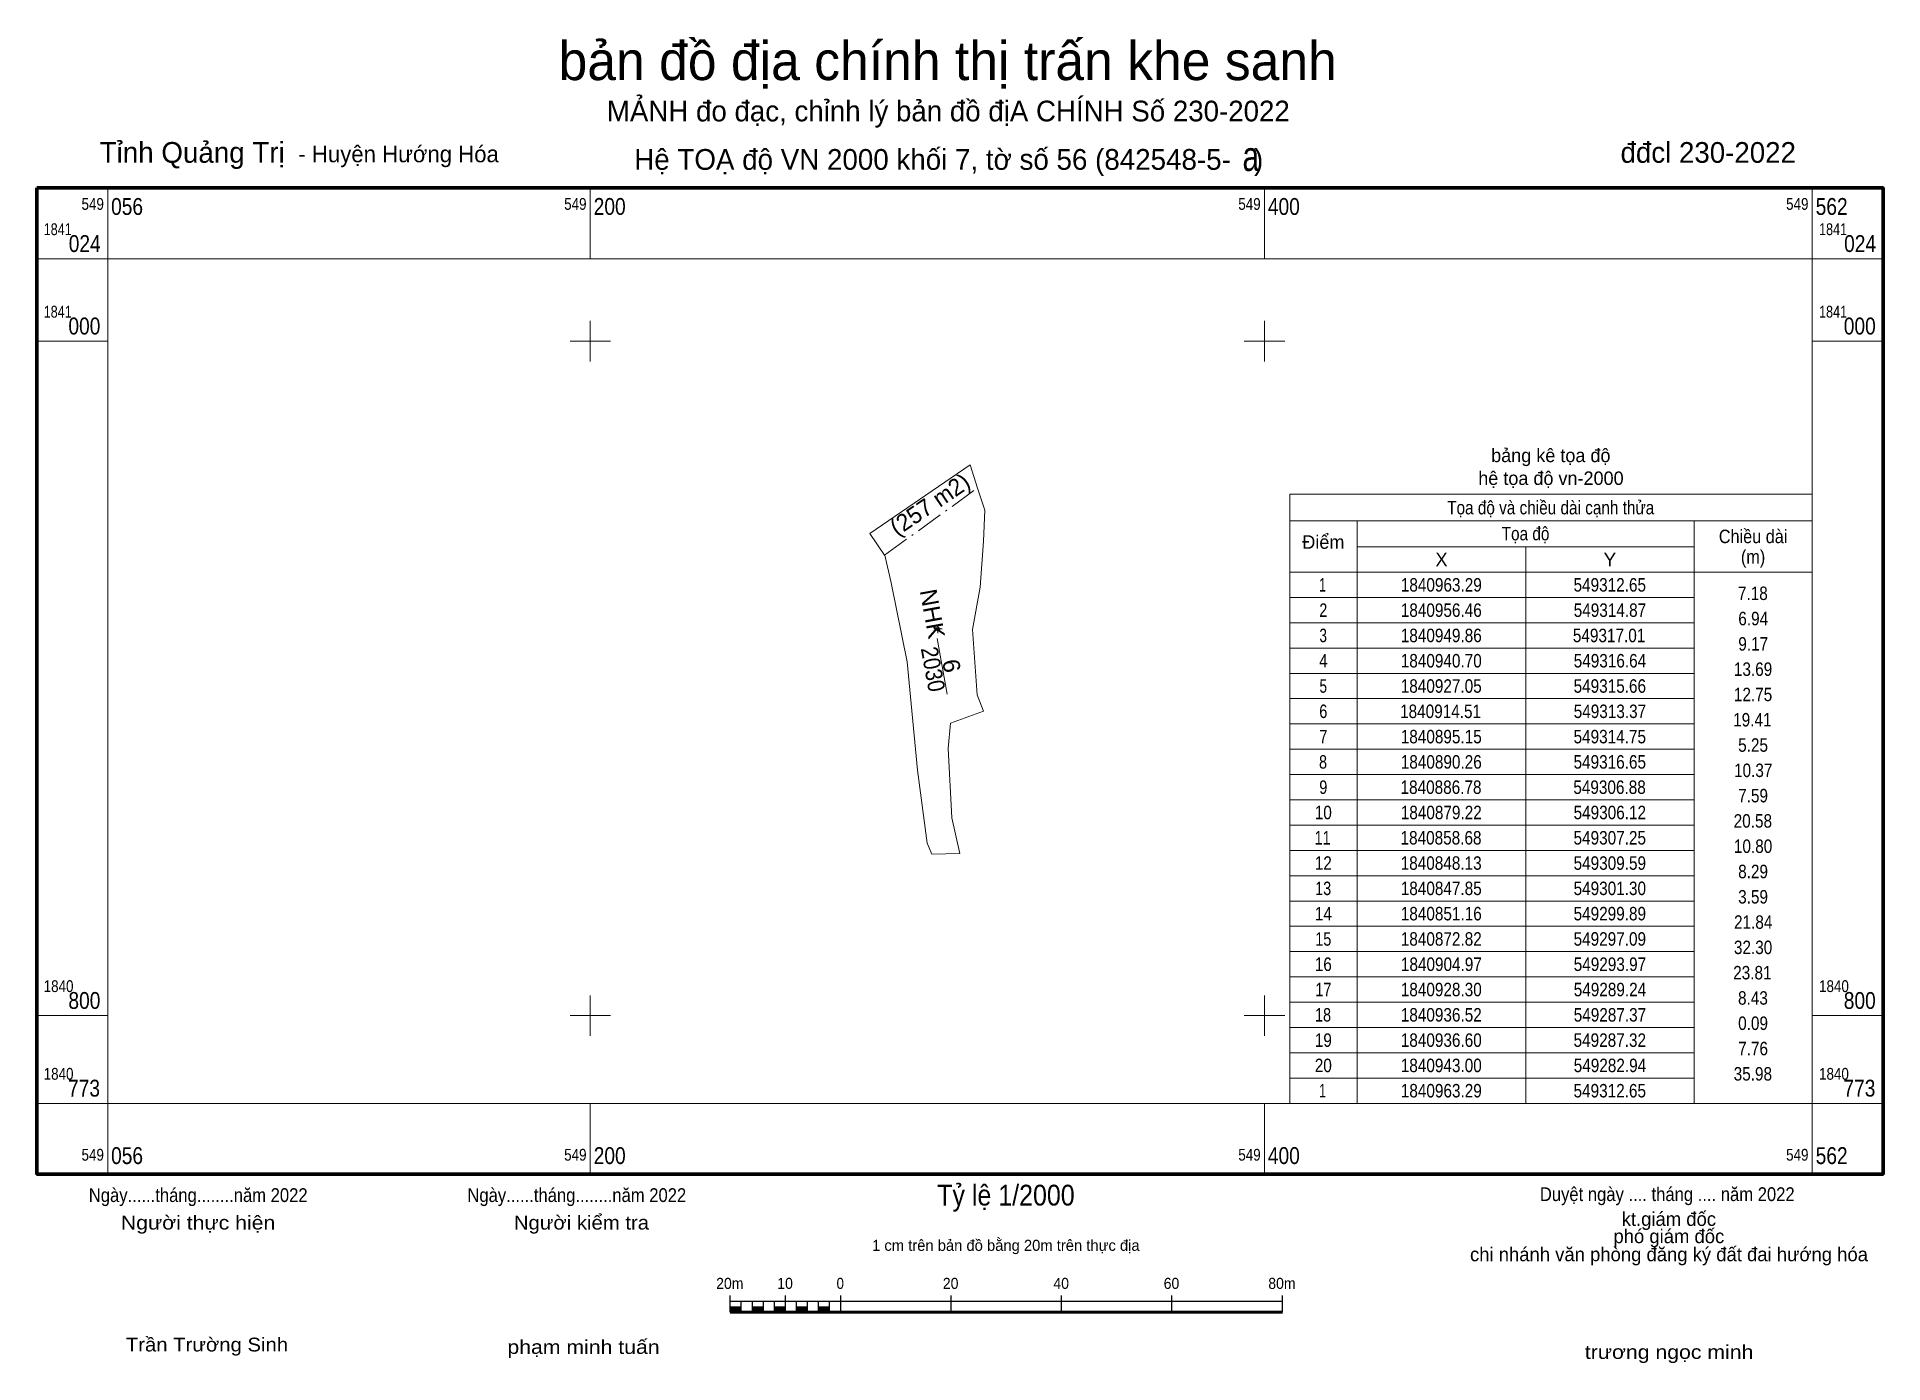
# Model space of a CAD drawing. Header units: metres. Extents: x 549036 to 549584, y 1840697 to 1841090.
import ezdxf
from ezdxf.enums import TextEntityAlignment as Align

# ---------------------------------------------------------------- set-up
doc = ezdxf.new("R2010")
doc.units = ezdxf.units.M
doc.header["$LTSCALE"] = 1.6
doc.linetypes.add('DOT_DASHED', pattern=[7.7, 5, -1.2, 0.3, -1.2])
for name, color, linetype, lineweight in [('10', 7, 'Continuous', 13), ('11', 7, 'Continuous', 13), ('13', 7, 'Continuous', 13), ('2', 7, 'Continuous', 25), ('30', 7, 'DOT_DASHED', 13), ('60', 7, 'Continuous', 13), ('63', 7, 'Continuous', 13)]:
    doc.layers.add(name, color=color, linetype=linetype, lineweight=lineweight)
doc.layers.add('4', color=7, linetype='Continuous')
doc.layers.add('5', color=7, linetype='Continuous')

msp = doc.modelspace()

# ---------------------------------------------------------------- hatches: boundary and pattern name
at = {"layer": '11'}
msp.add_hatch(color=256, dxfattribs=at).paths.add_polyline_path([(549303.289, 1840914.677, 1), (549302.989, 1840914.677, 1)])
at = {"layer": '2'}
for points in [[(549241.52, 1840712.07), (549244.79, 1840712.07), (549244.79, 1840713.7), (549241.52, 1840713.7)], [(549248.07, 1840712.07), (549251.34, 1840712.07), (549251.34, 1840713.7), (549248.07, 1840713.7)], [(549254.62, 1840712.07), (549257.9, 1840712.07), (549257.9, 1840713.7), (549254.62, 1840713.7)], [(549261.17, 1840712.07), (549264.45, 1840712.07), (549264.45, 1840713.7), (549261.17, 1840713.7)], [(549267.72, 1840712.07), (549271, 1840712.07), (549271, 1840713.7), (549267.72, 1840713.7)]]:
    msp.add_hatch(color=256, dxfattribs=at).paths.add_polyline_path(points)

# ---------------------------------------------------------------- linework, layer by layer
at = {"layer": '10'}
for points in [[(549287.32, 1840936.6), (549282.94, 1840943), (549312.65, 1840963.29), (549314.87, 1840956.46)], [(549314.87, 1840956.46), (549317.01, 1840949.86), (549316.64, 1840940.7), (549315.66, 1840927.05), (549313.37, 1840914.51), (549314.75, 1840895.15), (549316.65, 1840890.26), (549306.88, 1840886.78), (549306.12, 1840879.22), (549307.25, 1840858.68), (549309.59, 1840848.13), (549301.3, 1840847.85), (549299.89, 1840851.16), (549297.09, 1840872.82), (549293.97, 1840904.97), (549289.24, 1840928.3), (549287.37, 1840936.52), (549287.32, 1840936.6)]]:
    msp.add_lwpolyline(points, dxfattribs=at)
at = {"layer": '11'}
for p, q in [((549302.51, 1840914.68), (549301.89, 1840914.68)), ((549303.14, 1840915.93), (549303.14, 1840915.3)), ((549303.14, 1840914.05), (549303.14, 1840913.43)), ((549304.39, 1840914.68), (549303.76, 1840914.68))]:
    msp.add_line(p, q, dxfattribs=at)
msp.add_lwpolyline([(549303.14, 1840915.3), (549302.51, 1840914.68), (549303.14, 1840914.05), (549303.76, 1840914.68)], close=True, dxfattribs=at)
msp.add_circle((549303.139, 1840914.677), 0.15, dxfattribs=at)
at = {"layer": '13'}
msp.add_line((549302.85, 1840911.86), (549305.86, 1840895.35), dxfattribs=at)
at = {"layer": '2'}
for p, q in [((549241.52, 1840712.07), (549241.52, 1840716.98)), ((549257.9, 1840712.07), (549257.9, 1840716.98)), ((549274.27, 1840712.07), (549274.27, 1840716.98)), ((549307.03, 1840712.07), (549307.03, 1840716.98)), ((549339.79, 1840712.07), (549339.79, 1840716.98)), ((549372.55, 1840712.07), (549372.55, 1840716.98)), ((549405.31, 1840712.07), (549405.31, 1840716.98)), ((549241.52, 1840715.34), (549405.31, 1840715.34)), ((549244.79, 1840712.07), (549244.79, 1840715.34)), ((549248.07, 1840712.07), (549248.07, 1840715.34)), ((549251.34, 1840712.07), (549251.34, 1840715.34)), ((549254.62, 1840712.07), (549254.62, 1840715.34)), ((549261.17, 1840712.07), (549261.17, 1840715.34)), ((549264.45, 1840712.07), (549264.45, 1840715.34)), ((549267.72, 1840712.07), (549267.72, 1840715.34)), ((549271, 1840712.07), (549271, 1840715.34))]:
    msp.add_line(p, q, dxfattribs=at)
at = {"layer": '2', "lineweight": 53}
msp.add_line((549241.52, 1840712.07), (549405.31, 1840712.07), dxfattribs=at)
at = {"layer": '2', "lineweight": 13}
for points in [[(549241.52, 1840712.07), (549244.79, 1840712.07), (549244.79, 1840713.7), (549241.52, 1840713.7)], [(549248.07, 1840712.07), (549251.34, 1840712.07), (549251.34, 1840713.7), (549248.07, 1840713.7)], [(549254.62, 1840712.07), (549257.9, 1840712.07), (549257.9, 1840713.7), (549254.62, 1840713.7)], [(549261.17, 1840712.07), (549264.45, 1840712.07), (549264.45, 1840713.7), (549261.17, 1840713.7)], [(549267.72, 1840712.07), (549271, 1840712.07), (549271, 1840713.7), (549267.72, 1840713.7)]]:
    msp.add_lwpolyline(points, close=True, dxfattribs=at)
at = {"layer": '30'}
msp.add_line((549287.32, 1840936.6), (549314.87, 1840956.46), dxfattribs=at)
at = {"layer": '60'}
for p, q in [((549407.52, 1840954.6), (549562.52, 1840954.6)), ((549407.52, 1840954.6), (549407.52, 1840774)), ((549562.52, 1840954.6), (549562.52, 1840774)), ((549407.52, 1840946.7), (549562.52, 1840946.7)), ((549427.52, 1840946.7), (549427.52, 1840774)), ((549527.52, 1840946.7), (549527.52, 1840774)), ((549427.52, 1840939), (549527.52, 1840939)), ((549477.52, 1840939), (549477.52, 1840774)), ((549407.52, 1840931.5), (549562.52, 1840931.5)), ((549407.52, 1840924), (549527.52, 1840924)), ((549407.52, 1840916.5), (549527.52, 1840916.5)), ((549407.52, 1840909), (549527.52, 1840909)), ((549407.52, 1840901.5), (549527.52, 1840901.5)), ((549407.52, 1840894), (549527.52, 1840894)), ((549407.52, 1840886.5), (549527.52, 1840886.5)), ((549407.52, 1840879), (549527.52, 1840879)), ((549407.52, 1840871.5), (549527.52, 1840871.5)), ((549407.52, 1840864), (549527.52, 1840864)), ((549407.52, 1840856.5), (549527.52, 1840856.5)), ((549407.52, 1840849), (549527.52, 1840849)), ((549407.52, 1840841.5), (549527.52, 1840841.5)), ((549407.52, 1840834), (549527.52, 1840834)), ((549407.52, 1840826.5), (549527.52, 1840826.5)), ((549407.52, 1840819), (549527.52, 1840819)), ((549407.52, 1840811.5), (549527.52, 1840811.5)), ((549407.52, 1840804), (549527.52, 1840804)), ((549407.52, 1840796.5), (549527.52, 1840796.5)), ((549407.52, 1840789), (549527.52, 1840789)), ((549407.52, 1840781.5), (549527.52, 1840781.5)), ((549407.52, 1840774), (549562.52, 1840774))]:
    msp.add_line(p, q, dxfattribs=at)
at = {"layer": '63'}
for p, q in [((549056.82, 1841024.45), (549056.82, 1841045.45)), ((549200, 1841024.45), (549200, 1841045.45)), ((549400, 1841024.45), (549400, 1841045.45)), ((549562.52, 1841024.45), (549562.52, 1841045.45)), ((549056.82, 1841024.45), (549035.82, 1841024.45)), ((549562.52, 1841024.45), (549583.52, 1841024.45)), ((549200, 1840994), (549200, 1841006)), ((549400, 1840994), (549400, 1841006)), ((549056.82, 1841000), (549035.82, 1841000)), ((549194, 1841000), (549206, 1841000)), ((549394, 1841000), (549406, 1841000)), ((549562.52, 1841000), (549583.52, 1841000)), ((549200, 1840794), (549200, 1840806)), ((549400, 1840794), (549400, 1840806)), ((549056.82, 1840800), (549035.82, 1840800)), ((549194, 1840800), (549206, 1840800)), ((549394, 1840800), (549406, 1840800)), ((549562.52, 1840800), (549583.52, 1840800)), ((549056.82, 1840774), (549035.82, 1840774)), ((549056.82, 1840774), (549056.82, 1840753)), ((549200, 1840774), (549200, 1840753)), ((549400, 1840774), (549400, 1840753)), ((549562.52, 1840774), (549562.52, 1840753)), ((549562.52, 1840774), (549583.52, 1840774))]:
    msp.add_line(p, q, dxfattribs=at)
at = {"layer": '63', "lineweight": 70}
msp.add_lwpolyline([(549035.82, 1841045.45), (549583.52, 1841045.45), (549583.52, 1840753), (549035.82, 1840753)], close=True, dxfattribs=at)
at = {"layer": '63'}
msp.add_lwpolyline([(549056.82, 1841024.45), (549562.52, 1841024.45), (549562.52, 1840774), (549056.82, 1840774)], close=True, dxfattribs=at)

# ---------------------------------------------------------------- texts
at = {"layer": '13', "width": 1.05}
msp.add_text('6', height=5, rotation=280.352, dxfattribs=at).set_placement((549304.708, 1840903.289), align=Align.CENTER)
at = {"layer": '2'}
for s, height, p in [('bản đồ địa chính thị trấn khe sanh', 11.46, (549306.02, 1841077.42)), ('MẢNH đo đạc, chỉnh lý bản đồ địA CHÍNH Số 230-2022', 6.139, (549306.205, 1841065.18)), ('Hệ TOẠ độ VN 2000 khối 7, tờ số 56 (842548-5-   )', 6.156, (549306.325, 1841050.82)), ('kt.giám đốc', 4.094, (549519.965, 1840737.66)), ('1 cm trên bản đồ bằng 20m trên thực địa', 3.275, (549323.28, 1840730.26)), ('phó giám đốc', 4.094, (549519.965, 1840732.54)), ('chi nhánh văn phòng đăng ký đất đai hướng hóa', 4.094, (549520.005, 1840727.18))]:
    msp.add_text(s, height=height, dxfattribs=at).set_placement(p, align=Align.CENTER)
for s, height, p in [('Tỉnh Quảng Trị ', 6.156, (549054.44, 1841052.9)), ('- Huyện Hướng Hóa', 4.912, (549113.4, 1841053.06))]:
    msp.add_text(s, height=height, dxfattribs=at).set_placement(p)
msp.add_text(' đđcl 230-2022', height=6.14, dxfattribs=at).set_placement((549557.67, 1841052.9), align=Align.RIGHT)
at = {"layer": '2', "width": 1.05}
msp.add_text('NHK', height=5, rotation=280.352, dxfattribs=at).set_placement((549300.376, 1840911.418), align=Align.RIGHT)
at = {"layer": '2'}
for s, height, width, p in [('Ngày......tháng........năm 2022', 4.094, 0.9, (549083.665, 1840744.74)), ('Ngày......tháng........năm 2022', 4.094, 0.9, (549195.985, 1840744.74)), ('Tỷ lệ 1/2000', 6.158, 0.9, (549323.3, 1840743.7)), ('Duyệt ngày .... tháng .... năm 2022', 4.094, 0.9, (549519.49, 1840745.02)), ('Người thực hiện', 4.094, 1.15, (549083.63, 1840736.58)), ('Người kiểm tra', 4.094, 1.1, (549197.365, 1840736.58)), ('20m', 3.275, 0.95, (549241.375, 1840718.98)), ('10', 3.275, 0.95, (549257.775, 1840718.98)), ('0', 3.275, 0.9, (549274.145, 1840718.98)), ('20', 3.275, 0.95, (549306.895, 1840718.98)), ('40', 3.275, 0.95, (549339.695, 1840718.98)), ('60', 3.275, 0.95, (549372.415, 1840718.98)), ('80m', 3.275, 0.95, (549405.175, 1840718.98)), ('Trần Trường Sinh', 4.094, 1.1, (549086.265, 1840700.42)), ('phạm minh tuấn', 4.094, 1.15, (549197.975, 1840699.7)), ('trương ngọc minh', 4.094, 1.15, (549520.04, 1840698.22))]:
    msp.add_text(s, height=height, dxfattribs=dict(at, width=width)).set_placement(p, align=Align.CENTER)
at = {"layer": '4', "width": 0.9}
msp.add_text('2030', height=5, rotation=280.352, dxfattribs=at).set_placement((549299.223, 1840902.294), align=Align.CENTER)
at = {"layer": '5'}
msp.add_text('(257 m2)', height=5, rotation=34.011, dxfattribs=at).set_placement((549302.137, 1840949.529), align=Align.CENTER)
at = {"layer": '60'}
for s, p in [('bảng kê tọa độ', (549484.95, 1840964.14)), ('hệ tọa độ vn-2000', (549484.985, 1840957.37)), ('Điểm', (549417.47, 1840938.45)), ('X', (549452.52, 1840933.25))]:
    msp.add_text(s, height=4, dxfattribs=at).set_placement(p, align=Align.CENTER)
for s, width, p in [('Tọa độ và chiều dài cạnh thửa', 0.85, (549484.915, 1840948.65)), ('Tọa độ', 0.85, (549477.45, 1840940.95)), ('Chiều dài', 0.9, (549544.965, 1840940.11)), ('Y', 1.05, (549502.47, 1840933.25)), ('(m)', 0.9, (549544.955, 1840934.08)), ('1', 0.7, (549417.24, 1840925.75)), ('1840963.29', 0.85, (549452.46, 1840925.75)), ('549312.65', 0.85, (549502.44, 1840925.75)), ('7.18', 0.85, (549544.885, 1840923.25)), ('2', 0.8, (549417.45, 1840918.25)), ('1840956.46', 0.85, (549452.45, 1840918.25)), ('549314.87', 0.85, (549502.485, 1840918.25)), ('6.94', 0.85, (549544.995, 1840915.75)), ('3', 0.75, (549417.415, 1840910.75)), ('1840949.86', 0.85, (549452.45, 1840910.75)), ('549317.01', 0.85, (549502.24, 1840910.75)), ('9.17', 0.85, (549544.995, 1840908.25)), ('4', 0.85, (549417.49, 1840903.25)), ('1840940.70', 0.85, (549452.45, 1840903.25)), ('549316.64', 0.85, (549502.49, 1840903.25)), ('13.69', 0.85, (549544.95, 1840900.75)), ('5', 0.75, (549417.44, 1840895.75)), ('1840927.05', 0.85, (549452.44, 1840895.75)), ('549315.66', 0.85, (549502.45, 1840895.75)), ('12.75', 0.85, (549544.95, 1840893.25)), ('6', 0.8, (549417.45, 1840888.25)), ('1840914.51', 0.85, (549452.24, 1840888.25)), ('549313.37', 0.85, (549502.485, 1840888.25)), ('19.41', 0.85, (549544.74, 1840885.75)), ('7', 0.8, (549417.485, 1840880.75)), ('1840895.15', 0.85, (549452.44, 1840880.75)), ('549314.75', 0.85, (549502.44, 1840880.75)), ('5.25', 0.85, (549544.95, 1840878.25)), ('8', 0.8, (549417.375, 1840873.25)), ('1840890.26', 0.85, (549452.45, 1840873.25)), ('549316.65', 0.85, (549502.44, 1840873.25)), ('10.37', 0.85, (549544.995, 1840870.75)), ('9', 0.8, (549417.45, 1840865.75)), ('1840886.78', 0.85, (549452.375, 1840865.75)), ('549306.88', 0.85, (549502.375, 1840865.75)), ('7.59', 0.85, (549544.95, 1840863.25)), ('10', 0.85, (549417.45, 1840858.25)), ('1840879.22', 0.85, (549452.45, 1840858.25)), ('549306.12', 0.85, (549502.45, 1840858.25)), ('20.58', 0.85, (549544.885, 1840855.75)), ('11', 0.8, (549417.24, 1840850.75)), ('1840858.68', 0.85, (549452.375, 1840850.75)), ('549307.25', 0.85, (549502.44, 1840850.75)), ('12', 0.85, (549417.45, 1840843.25)), ('1840848.13', 0.85, (549452.415, 1840843.25)), ('549309.59', 0.85, (549502.45, 1840843.25)), ('10.80', 0.85, (549544.955, 1840848.25)), ('8.29', 0.85, (549544.95, 1840840.75)), ('13', 0.8, (549417.415, 1840835.75)), ('1840847.85', 0.85, (549452.44, 1840835.75)), ('549301.30', 0.85, (549502.45, 1840835.75)), ('3.59', 0.85, (549544.95, 1840833.25)), ('14', 0.85, (549417.49, 1840828.25)), ('1840851.16', 0.85, (549452.45, 1840828.25)), ('549299.89', 0.85, (549502.45, 1840828.25)), ('21.84', 0.85, (549544.99, 1840825.75)), ('15', 0.8, (549417.44, 1840820.75)), ('1840872.82', 0.85, (549452.45, 1840820.75)), ('549297.09', 0.85, (549502.45, 1840820.75)), ('32.30', 0.85, (549544.955, 1840818.25)), ('16', 0.85, (549417.45, 1840813.25)), ('1840904.97', 0.85, (549452.485, 1840813.25)), ('549293.97', 0.85, (549502.485, 1840813.25)), ('23.81', 0.85, (549544.74, 1840810.75)), ('17', 0.8, (549417.485, 1840805.75)), ('1840928.30', 0.85, (549452.45, 1840805.75)), ('549289.24', 0.85, (549502.49, 1840805.75)), ('8.43', 0.85, (549544.915, 1840803.25)), ('18', 0.8, (549417.375, 1840798.25)), ('1840936.52', 0.85, (549452.45, 1840798.25)), ('549287.37', 0.85, (549502.485, 1840798.25)), ('0.09', 0.85, (549544.95, 1840795.75)), ('19', 0.85, (549417.46, 1840790.75)), ('1840936.60', 0.85, (549452.45, 1840790.75)), ('549287.32', 0.85, (549502.45, 1840790.75)), ('20', 0.85, (549417.45, 1840783.25)), ('1840943.00', 0.85, (549452.45, 1840783.25)), ('549282.94', 0.85, (549502.49, 1840783.25)), ('7.76', 0.85, (549544.95, 1840788.25)), ('35.98', 0.85, (549544.885, 1840780.75)), ('1', 0.7, (549417.24, 1840775.75)), ('1840963.29', 0.85, (549452.46, 1840775.75)), ('549312.65', 0.85, (549502.44, 1840775.75))]:
    msp.add_text(s, height=4, dxfattribs=dict(at, width=width)).set_placement(p, align=Align.CENTER)
at = {"layer": '63', "width": 0.75}
msp.add_text('a', height=8.785, dxfattribs=at).set_placement((549395.935, 1841050.48), align=Align.CENTER)
at = {"layer": '63', "width": 0.85}
for s, height, p in [('549', 3.5, (549055.69, 1841038.95)), ('549', 3.5, (549198.87, 1841038.95)), ('549', 3.5, (549398.87, 1841038.95)), ('549', 3.5, (549561.39, 1841038.95)), ('024', 5, (549054.74, 1841026.45)), ('024', 5, (549581.44, 1841026.45)), ('000', 5, (549054.64, 1841002)), ('000', 5, (549581.34, 1841002)), ('800', 5, (549054.64, 1840802)), ('800', 5, (549581.34, 1840802)), ('773', 5, (549054.54, 1840776)), ('773', 5, (549581.24, 1840776)), ('549', 3.5, (549055.69, 1840757)), ('549', 3.5, (549198.87, 1840757)), ('549', 3.5, (549398.87, 1840757)), ('549', 3.5, (549561.39, 1840757))]:
    msp.add_text(s, height=height, dxfattribs=at).set_placement(p, align=Align.RIGHT)
at = {"layer": '63'}
for s, height, width, p in [('056', 5, 0.85, (549057.82, 1841037.45)), ('200', 5, 0.85, (549201, 1841037.45)), ('400', 5, 0.85, (549401, 1841037.45)), ('562', 5, 0.85, (549563.52, 1841037.45)), ('1841', 3.5, 0.8, (549037.82, 1841031.45)), ('1841', 3.5, 0.8, (549564.52, 1841031.45)), ('1841', 3.5, 0.8, (549037.82, 1841007)), ('1841', 3.5, 0.8, (549564.52, 1841007)), ('1840', 3.5, 0.85, (549037.82, 1840807)), ('1840', 3.5, 0.85, (549564.52, 1840807)), ('1840', 3.5, 0.85, (549037.82, 1840781)), ('1840', 3.5, 0.85, (549564.52, 1840781)), ('056', 5, 0.85, (549057.82, 1840756)), ('200', 5, 0.85, (549201, 1840756)), ('400', 5, 0.85, (549401, 1840756)), ('562', 5, 0.85, (549563.52, 1840756))]:
    msp.add_text(s, height=height, dxfattribs=dict(at, width=width)).set_placement(p)

doc.saveas('drawing.dxf')
